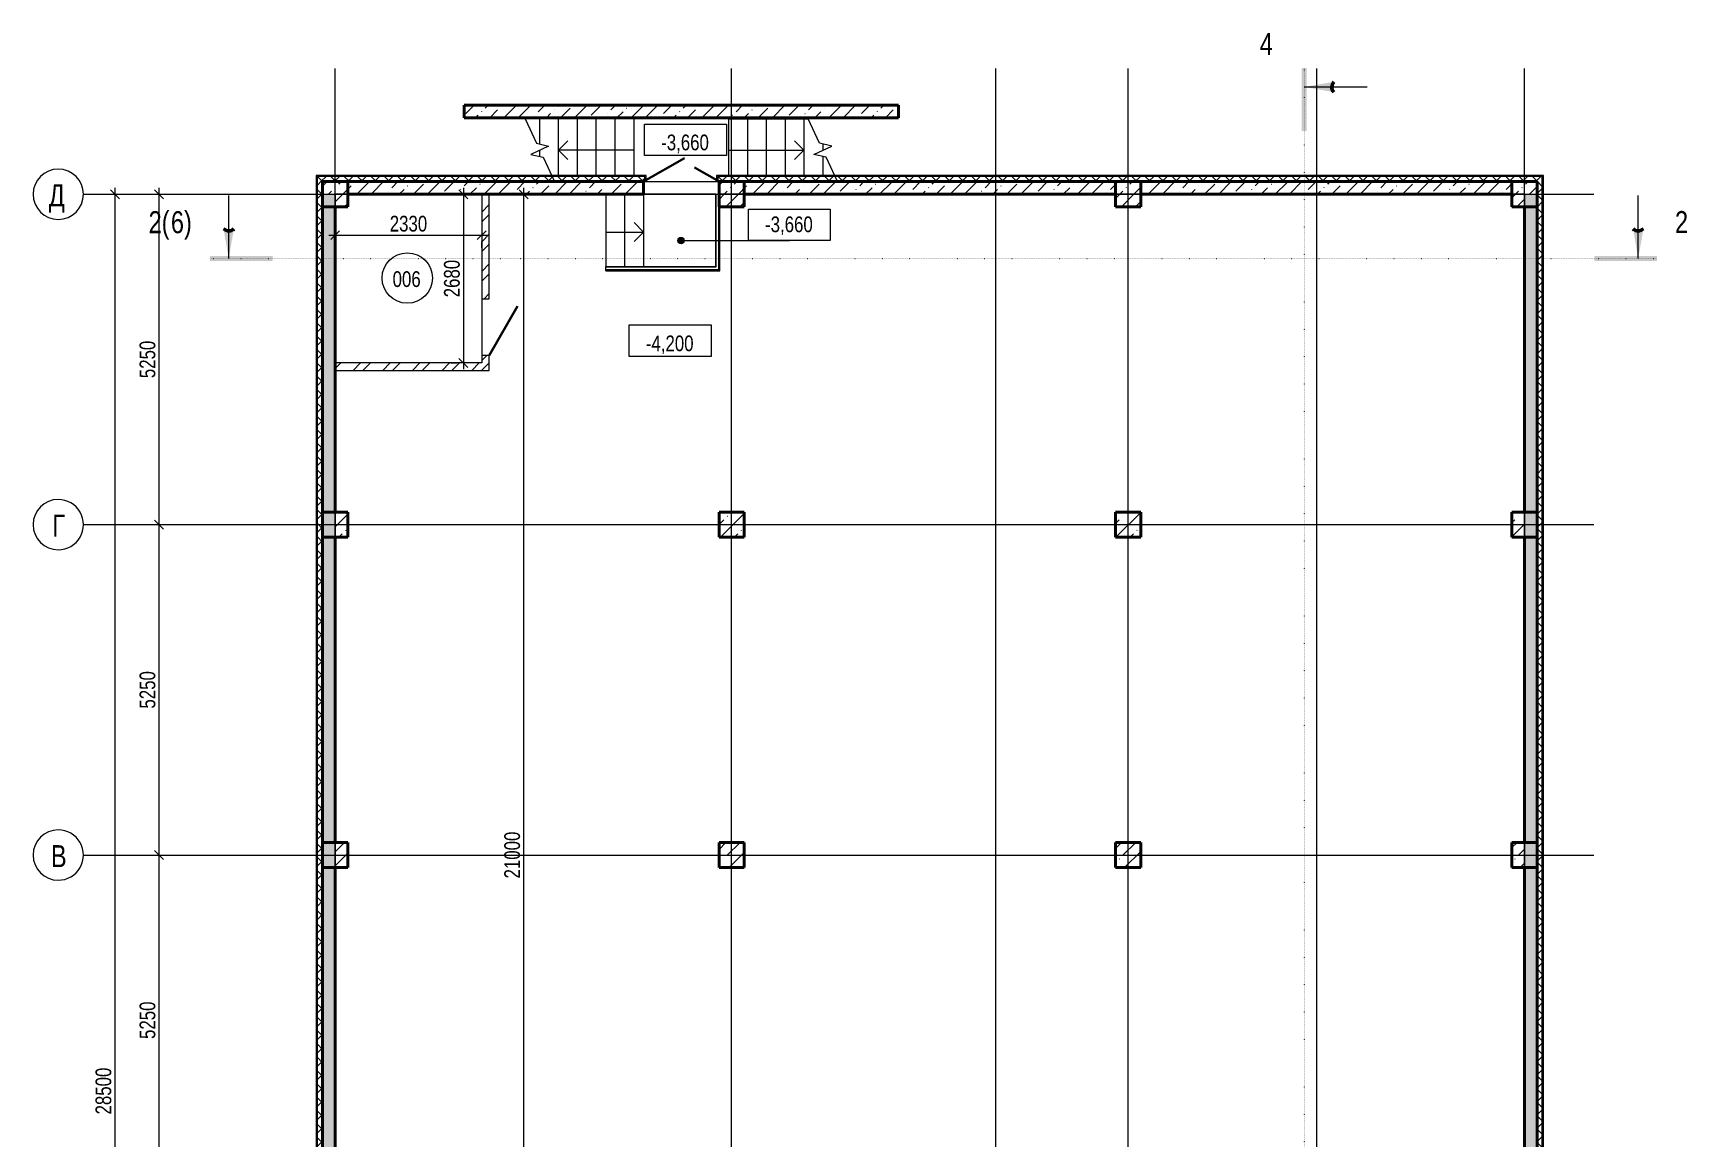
# Model space of a CAD drawing. Header units: millimetres. Extents: x -4800 to 3395395, y -34112 to 4253698.
# Drawn here: x -4800 to 21480, y 6005 to 23561 of the extents above; entities that cross this region are included whole.
import ezdxf

# ---------------------------------------------------------------- set-up
doc = ezdxf.new("R2010")
doc.units = ezdxf.units.MM
doc.linetypes.add('ADSK_Линия разреза', pattern=[20, 0, -10, 0, -10])
doc.linetypes.add('ADSK_Линия сетки', pattern=[25, 20, -2.5, 0, -2.5])
for name, color, linetype, lineweight in [('Аннотация', 7, 'Continuous', 20), ('Двери', 7, 'Continuous', 18), ('Лестницы', 7, 'Continuous', 18), ('Марки помещений', 7, 'Continuous', 20), ('Несущие колонны', 7, 'Continuous', 18), ('Ограждение', 7, 'Continuous', 18), ('Оси', 7, 'Continuous', 9), ('Отметки', 7, 'Continuous', 9), ('Перекрытие', 7, 'Continuous', 18), ('Размеры', 7, 'Continuous', 9), ('Разрезы', 7, 'Continuous', 9), ('Стены несущие', 7, 'Continuous', 40), ('Стены отделка', 7, 'Continuous', 40), ('Стены перегородки', 7, 'Continuous', 40), ('Стены штриховка', 7, 'Continuous', 40), ('Стрелки вверх', 7, 'Continuous', 18)]:
    doc.layers.add(name, color=color, linetype=linetype, lineweight=lineweight)
doc.styles.add('Century Gothic', font='GOTHIC.TTF', dxfattribs={"width": 0.8, "height": 350})
doc.styles.add('Century Gothic_1', font='GOTHIC.TTF', dxfattribs={"width": 0.8, "height": 250})
doc.dimstyles.new('SK_Основной_2_5', dxfattribs={"dimscale": 304.8, "dimtxt": 261.042067, "dimasz": 0.463911, "dimexe": 0.328084, "dimexo": 0.984252, "dimgap": 0.164042, "dimtad": 1, "dimdec": 3, "dimrnd": 0.001, "dimdsep": 46, "dimtxsty": 'Century Gothic_1', "dimblk1": 'OBLIQUE', "dimblk2": 'OBLIQUE', "dimsah": 1, "dimcen": 0.09, "dimdle": 0.328084, "dimazin": 2, "dimtfac": 1, "dimtdec": 4, "dimtix": 1, "dimtmove": 0, "dimatfit": 3, "dimfxl": 1, "dimtvp": 1, "dimtolj": 1, "dimtzin": 0, "dimlwd": 20, "dimlwe": 20, "dimarcsym": 2})
pattern_1 = [(45, (0, 0), (84.19025, 308.6967), [396.875, -79.375, 3.353, -76.022])]
pattern_2 = [(45, (0, 0), (-224.5064, 224.5064), []), (45, (224.5, 0), (-224.5064, 224.5064), [396.875, -79.375, 3.353, -76.022])]
pattern_3 = [(45, (0, 0), (-235.7317, 235.7317), []), (45, (157.15, 0), (-235.7317, 235.7317), [])]
pattern_4 = [(0, (0, 0), (406.4, 101.6), [33.528, -271.272, 33.528, -271.272, -1625.6]), (0, (0, 0), (406.4, 101.6), [-609.6, 33.528, -576.072, 33.528, -271.272, -711.2]), (0, (0, 0), (406.4, 101.6), [-1524, 33.528, -169.672, 33.528, -474.472]), (120, (152.4, 50.8), (-291.18818, 301.15272), [33.528, -271.272, 33.528, -271.272, -1625.6]), (120, (152.4, 50.8), (-291.18818, 301.15272), [-609.6, 33.528, -576.072, 33.528, -271.272, -711.2]), (120, (152.4, 50.8), (-291.18818, 301.15272), [-1524, 33.528, -169.672, 33.528, -474.472]), (240, (203.2, 254), (-115.21182, -402.75272), [33.528, -271.272, 33.528, -271.272, -1625.6]), (240, (203.2, 254), (-115.21182, -402.75272), [-609.6, 33.528, -576.072, 33.528, -271.272, -711.2]), (240, (203.2, 254), (-115.21182, -402.75272), [-1524, 33.528, -169.672, 33.528, -474.472])]
pattern_5 = [(45, (0, 0), (-106.066, 106.066), []), (135, (0, 0), (-106.066, -106.066), [])]

# ---------------------------------------------------------------- blocks, each defined once
blk = doc.blocks.new('SK_Дверь_2 - ДСН_П_Белый-1010699-ПД_КР_О_ПЭ_-01 Подвал')
at = {"layer": 'Двери', "lineweight": 30}
for p, q in [((-600, 100), (50, 475)), ((600, 100), (210, 325))]:
    blk.add_line(p, q, dxfattribs=at)
blk = doc.blocks.new('ADSK_КолоннаЖБ_Прямоугольная - 400x400 мм-1096394-ПД_КР_О_ПЭ_-01 Подвал')
at = {"layer": 'Несущие колонны', "lineweight": 40}
for p, q in [((-200, 200), (200, 200)), ((-200, -200), (-200, 200)), ((200, 200), (200, -200)), ((200, -200), (-200, -200))]:
    blk.add_line(p, q, dxfattribs=at)
blk = doc.blocks.new('SK_Дверь_1 - Правая-1044560-ПД_КР_О_ПЭ_-01 Подвал')
at = {"layer": 'Двери', "lineweight": 30}
blk.add_line((-450, -60), (329, -510), dxfattribs=at)
blk = doc.blocks.new('Ограждение - Ограждение-1045907-ПД_КР_О_ПЭ_-01 Подвал')
at = {"layer": 'Ограждение'}
for p, q in [((6049.6, 21000), (6054.6, 21000)), ((6049.6, 19850.4), (6049.6, 21000)), ((6054.6, 21000), (6094.6, 21000)), ((6054.6, 19845.4), (6054.6, 21000)), ((6094.6, 21000), (6100, 21000)), ((6094.6, 19805.4), (6094.6, 21000)), ((6114.6, 19785.4), (6114.6, 20800)), ((4300, 19850.4), (4900, 19850.4)), ((4300, 19845.4), (4300, 19850.4)), ((4300, 19845.4), (4900, 19845.4)), ((4300, 19805.4), (4300, 19845.4)), ((4300, 19785.4), (4300, 19805.4)), ((4300, 19805.4), (4900, 19805.4)), ((4300, 19785.4), (4900, 19785.4)), ((4900, 19850.4), (6049.6, 19850.4)), ((4900, 19845.4), (6054.6, 19845.4)), ((4900, 19805.4), (6094.6, 19805.4)), ((4900, 19785.4), (6114.6, 19785.4))]:
    blk.add_line(p, q, dxfattribs=at)
blk = doc.blocks.new('Ось сетки - Круг_Ø8 мм-6577-ПД_КР_О_ПЭ_-01 Подвал')
at = {"layer": 'Оси', "lineweight": 20}
for start, end in [(360, 180), (180, 360)]:
    blk.add_arc((0, 0), 4, start, end, dxfattribs=at)
blk = doc.blocks.new('Разрез - Номер вида и Номер листа сзади_3_5 мм-64071-ПД_КР_О_ПЭ_-01 Подвал')
at = {"layer": 'Разрезы'}
blk.add_hatch(color=256, dxfattribs=at).paths.add_polyline_path([(10, 0.4), (10, -0.4), (0, -0.4), (0, 0.4)], flags=0)
h = blk.add_hatch(color=256, dxfattribs=at)
edge = h.paths.add_edge_path(flags=0)
edge.add_line((2.17, -4.71), (3, 0))
edge.add_line((3, 0), (3.82, -4.67))
edge.add_arc((3.02, -5.62), 1.24, 49.4419, 133.142)
at = {"layer": 'Разрезы', "lineweight": 20}
blk.add_line((3, 0), (3, -10), dxfattribs=at)
at = {"layer": 'Разрезы', "lineweight": 50}
blk.add_arc((3.02, -5.62), 1.24, 49.4419, 133.142, dxfattribs=at)
blk = doc.blocks.new('Разрез - Номер вида спереди_3_5 мм-64067-ПД_КР_О_ПЭ_-01 Подвал')
at = {"layer": 'Разрезы'}
blk.add_hatch(color=256, dxfattribs=at).paths.add_polyline_path([(10, 0.4), (10, -0.4), (0, -0.4), (0, 0.4)], flags=0)
h = blk.add_hatch(color=256, dxfattribs=at)
edge = h.paths.add_edge_path(flags=0)
edge.add_line((2.17, -4.71), (3, 0))
edge.add_line((3, 0), (3.82, -4.67))
edge.add_arc((3.02, -5.62), 1.24, 49.4419, 133.142)
at = {"layer": 'Разрезы', "lineweight": 20}
blk.add_line((3, 0), (3, -10), dxfattribs=at)
at = {"layer": 'Разрезы', "lineweight": 50}
blk.add_arc((3.02, -5.62), 1.24, 49.4419, 133.142, dxfattribs=at)
blk = doc.blocks.new('_Oblique')
at = {"color": 0, "linetype": 'ByBlock', "lineweight": -2}
blk.add_line((-0.5, -0.5), (0.5, 0.5), dxfattribs=at)
blk = doc.blocks.new('DIMBLOCK5-ПД_КР_О_ПЭ_-01 Подвал')
at = {"layer": 'Defpoints', "color": 0, "transparency": 16777216}
for p in [(-2700, 21000), (-2800, 15750), (-2700, 15750)]:
    blk.add_point(p, dxfattribs=at)
at = {"layer": 'Размеры', "color": 0, "lineweight": 20, "transparency": 16777216}
for p, q in [((-2800, 21100), (-2800, 15650)), ((-3000, 21000), (-2900, 21000)), ((-3000, 15750), (-2900, 15750))]:
    blk.add_line(p, q, dxfattribs=at)
at = {"layer": 'Размеры', "color": 0, "lineweight": 20, "transparency": 16777216, "xscale": 141.4, "yscale": 141.4, "zscale": 141.4}
for p, rotation in [((-2800, 21000), 90), ((-2800, 15750), 270)]:
    blk.add_blockref('_Oblique', p, dxfattribs=dict(at, rotation=rotation))
at = {"layer": 'Размеры', "color": 0, "lineweight": 20, "transparency": 16777216, "insert": (-2981, 18375), "char_height": 250, "attachment_point": 5, "rotation": 90, "style": 'Century Gothic_1'}
blk.add_mtext('\\A1;5250', dxfattribs=at)
blk = doc.blocks.new('DIMBLOCK6-ПД_КР_О_ПЭ_-01 Подвал')
at = {"layer": 'Defpoints', "color": 0, "transparency": 16777216}
for p in [(-2700, 15750), (-2800, 10500), (-2700, 10500)]:
    blk.add_point(p, dxfattribs=at)
at = {"layer": 'Размеры', "color": 0, "lineweight": 20, "transparency": 16777216}
for p, q in [((-2800, 15850), (-2800, 10400)), ((-3000, 15750), (-2900, 15750)), ((-3000, 10500), (-2900, 10500))]:
    blk.add_line(p, q, dxfattribs=at)
at = {"layer": 'Размеры', "color": 0, "lineweight": 20, "transparency": 16777216, "xscale": 141.4, "yscale": 141.4, "zscale": 141.4}
for p, rotation in [((-2800, 15750), 90), ((-2800, 10500), 270)]:
    blk.add_blockref('_Oblique', p, dxfattribs=dict(at, rotation=rotation))
at = {"layer": 'Размеры', "color": 0, "lineweight": 20, "transparency": 16777216, "insert": (-2981, 13125), "char_height": 250, "attachment_point": 5, "rotation": 90, "style": 'Century Gothic_1'}
blk.add_mtext('\\A1;5250', dxfattribs=at)
blk = doc.blocks.new('DIMBLOCK7-ПД_КР_О_ПЭ_-01 Подвал')
at = {"layer": 'Defpoints', "color": 0, "transparency": 16777216}
for p in [(-2700, 10500), (-2800, 5250), (-2700, 5250)]:
    blk.add_point(p, dxfattribs=at)
at = {"layer": 'Размеры', "color": 0, "lineweight": 20, "transparency": 16777216}
for p, q in [((-2800, 10600), (-2800, 5150)), ((-3000, 10500), (-2900, 10500)), ((-3000, 5250), (-2900, 5250))]:
    blk.add_line(p, q, dxfattribs=at)
at = {"layer": 'Размеры', "color": 0, "lineweight": 20, "transparency": 16777216, "xscale": 141.4, "yscale": 141.4, "zscale": 141.4}
for p, rotation in [((-2800, 10500), 90), ((-2800, 5250), 270)]:
    blk.add_blockref('_Oblique', p, dxfattribs=dict(at, rotation=rotation))
at = {"layer": 'Размеры', "color": 0, "lineweight": 20, "transparency": 16777216, "insert": (-2981, 7875), "char_height": 250, "attachment_point": 5, "rotation": 90, "style": 'Century Gothic_1'}
blk.add_mtext('\\A1;5250', dxfattribs=at)
blk = doc.blocks.new('DIMBLOCK11-ПД_КР_О_ПЭ_-01 Подвал')
at = {"layer": 'Defpoints', "color": 0, "transparency": 16777216}
for p in [(-3400, 21000), (-3500, -7500), (-3400, -7500)]:
    blk.add_point(p, dxfattribs=at)
at = {"layer": 'Размеры', "color": 0, "lineweight": 20, "transparency": 16777216}
for p, q in [((-3500, 21100), (-3500, -7600)), ((-3700, 21000), (-3600, 21000)), ((-3700, -7500), (-3600, -7500))]:
    blk.add_line(p, q, dxfattribs=at)
at = {"layer": 'Размеры', "color": 0, "lineweight": 20, "transparency": 16777216, "xscale": 141.4, "yscale": 141.4, "zscale": 141.4}
for p, rotation in [((-3500, 21000), 90), ((-3500, -7500), 270)]:
    blk.add_blockref('_Oblique', p, dxfattribs=dict(at, rotation=rotation))
at = {"layer": 'Размеры', "color": 0, "lineweight": 20, "transparency": 16777216, "insert": (-3681, 6750), "char_height": 250, "attachment_point": 5, "rotation": 90, "style": 'Century Gothic_1'}
blk.add_mtext('\\A1;28500', dxfattribs=at)
blk = doc.blocks.new('DIMBLOCK18-ПД_КР_О_ПЭ_-01 Подвал')
at = {"layer": 'Defpoints', "color": 0, "transparency": 16777216}
for p in [(2896, 21000), (2996, 21000), (2896, 0)]:
    blk.add_point(p, dxfattribs=at)
at = {"layer": 'Размеры', "color": 0, "lineweight": 20, "transparency": 16777216}
for p, q in [((2996, -100), (2996, 21100)), ((3196, 21000), (3096, 21000)), ((3196, 0), (3096, 0))]:
    blk.add_line(p, q, dxfattribs=at)
at = {"layer": 'Размеры', "color": 0, "lineweight": 20, "transparency": 16777216, "xscale": 141.4, "yscale": 141.4, "zscale": 141.4}
for p, rotation in [((2996, 21000), 90), ((2996, 0), 270)]:
    blk.add_blockref('_Oblique', p, dxfattribs=dict(at, rotation=rotation))
at = {"layer": 'Размеры', "color": 0, "lineweight": 20, "transparency": 16777216, "insert": (2814, 10500), "char_height": 250, "attachment_point": 5, "rotation": 90, "style": 'Century Gothic_1'}
blk.add_mtext('\\A1;21000', dxfattribs=at)
blk = doc.blocks.new('SK_Марка_Помещение_ОдноЗначение - Номер-247393-ПД_КР_О_ПЭ_-01 Подвал')
at = {"layer": 'Марки помещений'}
blk.add_circle((0, 0), 4, dxfattribs=at)
blk = doc.blocks.new('Высотные отметки - Рамка-5093-ПД_КР_О_ПЭ_-01 Подвал')
at = {"layer": 'Аннотация'}
for p, q in [((-6.5, 0), (-6.5, 5)), ((-6.5, 5), (6.5, 5)), ((6.5, 5), (6.5, 0)), ((6.5, 0), (-6.5, 0))]:
    blk.add_line(p, q, dxfattribs=at)
blk = doc.blocks.new('DIMBLOCK21-ПД_КР_О_ПЭ_-01 Подвал')
at = {"layer": 'Defpoints', "color": 0, "transparency": 16777216}
for p in [(2137, 21000), (2037, 18320), (2137, 18320)]:
    blk.add_point(p, dxfattribs=at)
at = {"layer": 'Размеры', "color": 0, "lineweight": 20, "transparency": 16777216}
for p, q in [((2037, 21100), (2037, 18220)), ((1837, 21000), (1937, 21000)), ((1837, 18320), (1937, 18320))]:
    blk.add_line(p, q, dxfattribs=at)
at = {"layer": 'Размеры', "color": 0, "lineweight": 20, "transparency": 16777216, "xscale": 141.4, "yscale": 141.4, "zscale": 141.4}
for p, rotation in [((2037, 21000), 90), ((2037, 18320), 270)]:
    blk.add_blockref('_Oblique', p, dxfattribs=dict(at, rotation=rotation))
at = {"layer": 'Размеры', "color": 0, "lineweight": 20, "transparency": 16777216, "insert": (1856, 19660), "char_height": 250, "attachment_point": 5, "rotation": 90, "style": 'Century Gothic_1'}
blk.add_mtext('\\A1;2680', dxfattribs=at)
blk = doc.blocks.new('DIMBLOCK22-ПД_КР_О_ПЭ_-01 Подвал')
at = {"layer": 'Defpoints', "color": 0, "transparency": 16777216}
for p in [(0, 20450), (2330, 20450), (2330, 20350)]:
    blk.add_point(p, dxfattribs=at)
at = {"layer": 'Размеры', "color": 0, "lineweight": 20, "transparency": 16777216}
for p, q in [((-100, 20350), (2430, 20350)), ((0, 20150), (0, 20250)), ((2330, 20150), (2330, 20250))]:
    blk.add_line(p, q, dxfattribs=at)
at = {"layer": 'Размеры', "color": 0, "lineweight": 20, "transparency": 16777216, "xscale": 141.4, "yscale": 141.4, "zscale": 141.4, "rotation": 180}
blk.add_blockref('_Oblique', (0, 20350), dxfattribs=at)
at = {"layer": 'Размеры', "color": 0, "lineweight": 20, "transparency": 16777216, "xscale": 141.4, "yscale": 141.4, "zscale": 141.4}
blk.add_blockref('_Oblique', (2330, 20350), dxfattribs=at)
at = {"layer": 'Размеры', "color": 0, "lineweight": 20, "transparency": 16777216, "insert": (1165, 20531), "char_height": 250, "attachment_point": 5, "style": 'Century Gothic_1'}
blk.add_mtext('\\A1;2330', dxfattribs=at)

msp = doc.modelspace()

# ---------------------------------------------------------------- hatches: boundary and pattern name
at = {"layer": 'Несущие колонны', "lineweight": 9}
h = msp.add_hatch(dxfattribs=at)
h.set_pattern_fill('FP_4', color=256, style=0, pattern_type=2)
h.set_pattern_definition(pattern_2)
h.paths.add_polyline_path([(200, 20800), (200, 21000), (0, 21000), (0, 20800)], flags=0)
h = msp.add_hatch(dxfattribs=at)
h.set_pattern_fill('FP_4', color=256, style=0, pattern_type=2)
h.set_pattern_definition(pattern_2)
h.paths.add_polyline_path([(6100, 20800), (6500, 20800), (6500, 21000), (6100, 21000), (6100, 20829.9581)], flags=0)
h = msp.add_hatch(dxfattribs=at)
h.set_pattern_fill('FP_4', color=256, style=0, pattern_type=2)
h.set_pattern_definition(pattern_2)
h.paths.add_polyline_path([(12800, 20800), (12800, 21000), (12400, 21000), (12400, 20800)], flags=0)
h = msp.add_hatch(dxfattribs=at)
h.set_pattern_fill('FP_4', color=256, style=0, pattern_type=2)
h.set_pattern_definition(pattern_2)
h.paths.add_polyline_path([(18900, 20800), (18900, 21000), (18700, 21000), (18700, 20800)], flags=0)
h = msp.add_hatch(dxfattribs=at)
h.set_pattern_fill('FP_4', color=256, style=0, pattern_type=2)
h.set_pattern_definition(pattern_2)
h.paths.add_polyline_path([(200, 15550), (200, 15950), (0, 15950), (0, 15550)], flags=0)
h = msp.add_hatch(dxfattribs=at)
h.set_pattern_fill('FP_4', color=256, style=0, pattern_type=2)
h.set_pattern_definition(pattern_2)
h.paths.add_polyline_path([(6500, 15550), (6500, 15950), (6100, 15950), (6100, 15550)], flags=0)
h = msp.add_hatch(dxfattribs=at)
h.set_pattern_fill('FP_4', color=256, style=0, pattern_type=2)
h.set_pattern_definition(pattern_2)
h.paths.add_polyline_path([(12800, 15550), (12800, 15950), (12400, 15950), (12400, 15550)], flags=0)
h = msp.add_hatch(dxfattribs=at)
h.set_pattern_fill('FP_4', color=256, style=0, pattern_type=2)
h.set_pattern_definition(pattern_2)
h.paths.add_polyline_path([(18900, 15550), (18900, 15950), (18700, 15950), (18700, 15550)], flags=0)
h = msp.add_hatch(dxfattribs=at)
h.set_pattern_fill('FP_4', color=256, style=0, pattern_type=2)
h.set_pattern_definition(pattern_2)
h.paths.add_polyline_path([(200, 10300), (200, 10700), (0, 10700), (0, 10300)], flags=0)
h = msp.add_hatch(dxfattribs=at)
h.set_pattern_fill('FP_4', color=256, style=0, pattern_type=2)
h.set_pattern_definition(pattern_2)
h.paths.add_polyline_path([(6500, 10300), (6500, 10700), (6100, 10700), (6100, 10300)], flags=0)
h = msp.add_hatch(dxfattribs=at)
h.set_pattern_fill('FP_4', color=256, style=0, pattern_type=2)
h.set_pattern_definition(pattern_2)
h.paths.add_polyline_path([(12800, 10300), (12800, 10700), (12400, 10700), (12400, 10300)], flags=0)
h = msp.add_hatch(dxfattribs=at)
h.set_pattern_fill('FP_4', color=256, style=0, pattern_type=2)
h.set_pattern_definition(pattern_2)
h.paths.add_polyline_path([(18900, 10300), (18900, 10700), (18700, 10700), (18700, 10300)], flags=0)
at = {"layer": 'Отметки'}
h = msp.add_hatch(color=256, dxfattribs=at)
edge = h.paths.add_edge_path(flags=0)
edge.add_arc((5496.3021, 20264.4253), 50, 0, 360)
at = {"layer": 'Стены штриховка', "lineweight": 9}
h = msp.add_hatch(dxfattribs=at)
h.set_pattern_fill('FP_1', color=256, style=0, pattern_type=2)
h.set_pattern_definition(pattern_1)
h.paths.add_polyline_path([(8950, 22214.6), (8950, 22414.6), (2050, 22414.6), (2050, 22214.6), (8342.7612, 22214.6)], flags=0)
h = msp.add_hatch(dxfattribs=at)
h.set_pattern_fill('FP_6', color=256, style=0, pattern_type=2)
h.set_pattern_definition(pattern_4)
h.paths.add_polyline_path([(6060, 21200), (6080, 21200), (6080, 21280), (19200, 21280), (19200, 21300), (6060, 21300)], flags=0)
h.paths.add_polyline_path([(4940, 21200), (4940, 21300), (-300, 21300), (-300, 21280), (4920, 21280), (4920, 21200)], flags=0)
h = msp.add_hatch(dxfattribs=at)
h.set_pattern_fill('FP_6', color=256, style=0, pattern_type=2)
h.set_pattern_definition(pattern_4)
h.paths.add_polyline_path([(-280, -300), (-280, 21280), (-300, 21280), (-300, -300)], flags=0)
h = msp.add_hatch(dxfattribs=at)
h.set_pattern_fill('FP_5', color=256, style=0, pattern_type=2)
h.set_pattern_definition(pattern_5)
h.paths.add_polyline_path([(19100, 21200), (19180, 21200), (19180, 21280), (6080, 21280), (6080, 21200), (14090.3483, 21200)], flags=0)
h.paths.add_polyline_path([(4920, 21200), (4920, 21280), (-280, 21280), (-280, 21200), (4900, 21200)], flags=0)
h = msp.add_hatch(dxfattribs=at)
h.set_pattern_fill('FP_5', color=256, style=0, pattern_type=2)
h.set_pattern_definition(pattern_5)
h.paths.add_polyline_path([(-200, -280), (-200, 21200), (-280, 21200), (-280, -280)], flags=0)
h = msp.add_hatch(dxfattribs=at)
h.set_pattern_fill('FP_1', color=256, style=0, pattern_type=2)
h.set_pattern_definition(pattern_1)
h.paths.add_polyline_path([(18700, 21000), (19100, 21000), (19100, 21200), (6100, 21200), (6100, 21000), (14090.3483, 21000)], flags=0)
h.paths.add_polyline_path([(4900, 21000), (4900, 21200), (-200, 21200), (-200, 21000), (2595.1741, 21000)], flags=0)
h = msp.add_hatch(dxfattribs=at)
h.set_pattern_fill('FP_5', color=256, style=0, pattern_type=2)
h.set_pattern_definition(pattern_5)
h.paths.add_polyline_path([(19180, -2400), (19180, 21200), (19100, 21200), (19100, -2400)], flags=0)
h = msp.add_hatch(dxfattribs=at)
h.set_pattern_fill('FP_6', color=256, style=0, pattern_type=2)
h.set_pattern_definition(pattern_4)
h.paths.add_polyline_path([(19180, -2480), (19200, -2480), (19200, 21280), (19180, 21280), (19180, -2400)], flags=0)
h = msp.add_hatch(dxfattribs=at)
h.set_pattern_fill('FP_1', color=256, style=0, pattern_type=2)
h.set_pattern_definition(pattern_1)
h.paths.add_polyline_path([(-200, -200), (0, -200), (0, 21000), (-200, 21000), (-200, 190.7499)], flags=0)
h = msp.add_hatch(dxfattribs=at)
h.set_pattern_fill('FP_3', color=256, style=0, pattern_type=2)
h.set_pattern_definition(pattern_3)
h.paths.add_polyline_path([(2450, 18200), (2450, 18440), (2330, 18440), (2330, 18200)], flags=0)
h.paths.add_polyline_path([(2450, 19340), (2450, 21000), (2330, 21000), (2330, 19340)], flags=0)
h = msp.add_hatch(dxfattribs=at)
h.set_pattern_fill('FP_1', color=256, style=0, pattern_type=2)
h.set_pattern_definition(pattern_1)
h.paths.add_polyline_path([(18900, -2200), (19100, -2200), (19100, 21000), (18900, 21000), (18900, -1283.4793)], flags=0)
h = msp.add_hatch(dxfattribs=at)
h.set_pattern_fill('FP_3', color=256, style=0, pattern_type=2)
h.set_pattern_definition(pattern_3)
h.paths.add_polyline_path([(0, 18200), (2330, 18200), (2330, 18320), (0, 18320)], flags=0)

# ---------------------------------------------------------------- linework, layer by layer
at = {"layer": 'Лестницы'}
for p, q in [((3250, 22200), (3016.8462, 22200)), ((3016.8462, 22200), (3197.1727, 21813.2885)), ((3550, 22200), (3250, 22200)), ((3250, 21800.4498), (3250, 22200)), ((3250, 21800.4498), (3250, 22200)), ((3850, 22200), (3550, 22200)), ((3550, 21300), (3550, 22200)), ((3550, 21300), (3550, 22200)), ((4150, 22200), (3850, 22200)), ((3850, 21300), (3850, 22200)), ((3850, 21300), (3850, 22200)), ((4450, 22200), (4150, 22200)), ((4150, 21300), (4150, 22200)), ((4150, 21300), (4150, 22200)), ((4750, 22200), (4450, 22200)), ((4450, 21300), (4450, 22200)), ((4450, 21300), (4450, 22200)), ((4750, 21300), (4750, 22200)), ((4750, 21300), (4750, 22200)), ((6250, 22200), (6250, 21300)), ((6250, 22200), (6550, 22200)), ((6250, 22200), (6250, 21300)), ((6550, 22200), (6850, 22200)), ((6550, 22200), (6550, 21300)), ((6550, 22200), (6550, 21300)), ((6850, 22200), (7150, 22200)), ((6850, 22200), (6850, 21300)), ((6850, 22200), (6850, 21300)), ((7150, 22200), (7450, 22200)), ((7150, 22200), (7150, 21300)), ((7150, 22200), (7150, 21300)), ((7450, 22200), (7516.8462, 22200)), ((7450, 22200), (7450, 21300)), ((7450, 22200), (7450, 21300)), ((7697.1727, 21813.2885), (7516.8462, 22200)), ((3197.1727, 21813.2885), (3391.6106, 21766.0341)), ((7891.6106, 21766.0341), (7697.1727, 21813.2885)), ((3391.6106, 21766.0341), (3108.3894, 21633.9659)), ((3108.3894, 21633.9659), (3302.8273, 21586.7115)), ((3250, 21599.5502), (3250, 21700)), ((3250, 21599.5502), (3250, 21700)), ((3302.8273, 21586.7115), (3483.1538, 21200)), ((7608.3894, 21633.9659), (7891.6106, 21766.0341)), ((7802.8273, 21586.7115), (7608.3894, 21633.9659)), ((7750, 21800.4498), (7750, 21700)), ((7750, 21800.4498), (7750, 21700)), ((7750, 21599.5502), (7750, 21300)), ((7750, 21599.5502), (7750, 21300)), ((7983.1538, 21200), (7802.8273, 21586.7115)), ((4300, 21000), (4300, 19850.4)), ((4300, 21000), (4300, 19850.4)), ((4600, 21000), (4600, 19850.4)), ((4600, 21000), (4600, 19850.4)), ((6049.6, 21000), (4900, 21000)), ((4900, 21000), (4900, 19850.4)), ((4900, 21000), (4900, 19850.4))]:
    msp.add_line(p, q, dxfattribs=at)
at = {"layer": 'Несущие колонны'}
for p, q in [((0, 21000), (0, 20800)), ((200, 21000), (0, 21000)), ((6500, 21000), (6100, 21000)), ((12800, 21000), (12400, 21000)), ((18900, 21000), (18700, 21000)), ((18900, 20800), (18900, 21000)), ((0, 15950), (0, 15550)), ((18900, 15550), (18900, 15950)), ((0, 10700), (0, 10300)), ((18900, 10300), (18900, 10700))]:
    msp.add_line(p, q, dxfattribs=at)
at = {"layer": 'Несущие колонны', "lineweight": 40}
for p, q in [((0, 20800), (200, 20800)), ((200, 20800), (200, 21000)), ((6100, 21000), (6100, 20800)), ((6100, 20800), (6500, 20800)), ((6500, 20800), (6500, 21000)), ((12400, 21000), (12400, 20800)), ((12400, 20800), (12800, 20800)), ((12800, 20800), (12800, 21000)), ((18700, 21000), (18700, 20800)), ((18700, 20800), (18900, 20800)), ((200, 15950), (0, 15950)), ((200, 15550), (200, 15950)), ((6500, 15950), (6100, 15950)), ((6100, 15950), (6100, 15550)), ((6500, 15550), (6500, 15950)), ((12800, 15950), (12400, 15950)), ((12400, 15950), (12400, 15550)), ((12800, 15550), (12800, 15950)), ((18900, 15950), (18700, 15950)), ((18700, 15950), (18700, 15550)), ((0, 15550), (200, 15550)), ((6100, 15550), (6500, 15550)), ((12400, 15550), (12800, 15550)), ((18700, 15550), (18900, 15550)), ((200, 10700), (0, 10700)), ((200, 10300), (200, 10700)), ((6500, 10700), (6100, 10700)), ((6100, 10700), (6100, 10300)), ((6500, 10300), (6500, 10700)), ((12800, 10700), (12400, 10700)), ((12400, 10700), (12400, 10300)), ((12800, 10300), (12800, 10700)), ((18900, 10700), (18700, 10700)), ((18700, 10700), (18700, 10300)), ((0, 10300), (200, 10300)), ((6100, 10300), (6500, 10300)), ((12400, 10300), (12800, 10300)), ((18700, 10300), (18900, 10300))]:
    msp.add_line(p, q, dxfattribs=at)
at = {"layer": 'Оси', "linetype": 'ADSK_Линия сетки'}
for p, q in [((0, -10000), (0, 23000)), ((6300, -10000), (6300, 23000)), ((10500, -10000), (10500, 23000)), ((12600, -10000), (12600, 23000)), ((15600, -10000), (15600, 23000)), ((18900, -10000), (18900, 23000)), ((-4000, 21000), (20000, 21000)), ((-4000, 15750), (20000, 15750)), ((-4000, 10500), (20000, 10500))]:
    msp.add_line(p, q, dxfattribs=at)
at = {"layer": 'Отметки', "lineweight": 20}
msp.add_line((5496.3021, 20264.4253), (7217.3733, 20264.4253), dxfattribs=at)
at = {"layer": 'Отметки'}
msp.add_circle((5496.3021, 20264.4253), 50, dxfattribs=at)
at = {"layer": 'Перекрытие'}
for p, q in [((4750, 22214.6), (4750, 22200)), ((6250, 22200), (6250, 22214.6)), ((4940, 21200), (6060, 21200)), ((2330, 19340), (2330, 18440))]:
    msp.add_line(p, q, dxfattribs=at)
at = {"layer": 'Разрезы', "linetype": 'ADSK_Линия разреза'}
for p, q in [((15400, 23004.5573), (15400, -11028.0871)), ((-1991.0052, 19980), (21006.2322, 19980))]:
    msp.add_line(p, q, dxfattribs=at)
at = {"layer": 'Стены несущие'}
for p, q in [((8950, 22414.6), (2050, 22414.6)), ((2050, 22414.6), (2050, 22214.6)), ((8950, 22214.6), (8950, 22414.6)), ((2050, 22214.6), (8950, 22214.6)), ((4900, 21200), (-200, 21200)), ((-200, 21200), (-200, -200)), ((4900, 21000), (4900, 21200)), ((6100, 21200), (6100, 21000)), ((19100, 21200), (6100, 21200)), ((19100, -2400), (19100, 21200)), ((0, 15950), (0, 20800)), ((200, 21000), (4900, 21000)), ((6500, 21000), (12400, 21000)), ((12800, 21000), (18700, 21000)), ((18900, 20800), (18900, 15950)), ((0, 10700), (0, 15550)), ((18900, 15550), (18900, 10700)), ((0, 5450), (0, 10300)), ((18900, 10300), (18900, 5450))]:
    msp.add_line(p, q, dxfattribs=at)
at = {"layer": 'Стены отделка', "color": 8, "lineweight": 18, "true_color": 0x808080}
for p, q in [((4940, 21300), (-300, 21300)), ((-300, 21300), (-300, -300)), ((4940, 21200), (4940, 21300)), ((19200, 21300), (6060, 21300)), ((6060, 21300), (6060, 21200)), ((19200, -2500), (19200, 21300)), ((6060, 21200), (6100, 21200))]:
    msp.add_line(p, q, dxfattribs=at)
at = {"layer": 'Стены отделка', "lineweight": 18}
msp.add_line((4900, 21200), (4940, 21200), dxfattribs=at)
at = {"layer": 'Стены перегородки', "lineweight": 18}
for p, q in [((2330, 21000), (2330, 19340)), ((2450, 19340), (2450, 21000)), ((2330, 19340), (2450, 19340)), ((2330, 18440), (2330, 18320)), ((2450, 18440), (2330, 18440)), ((2450, 18200), (2450, 18440)), ((2330, 18320), (0, 18320)), ((0, 18200), (2450, 18200))]:
    msp.add_line(p, q, dxfattribs=at)
at = {"layer": 'Стены штриховка', "lineweight": 18}
for p, q in [((4920, 21280), (-280, 21280)), ((-280, -280), (-280, 21280)), ((4920, 21200), (4920, 21280)), ((6080, 21280), (6080, 21200)), ((19180, 21280), (6080, 21280)), ((19180, -2480), (19180, 21280)), ((0, 21000), (200, 21000)), ((0, 20800), (0, 21000)), ((6100, 21000), (6500, 21000)), ((12400, 21000), (12800, 21000)), ((18700, 21000), (18900, 21000)), ((18900, 21000), (18900, 20800)), ((0, 15550), (0, 15950)), ((18900, 15950), (18900, 15550)), ((0, 10300), (0, 10700)), ((18900, 10700), (18900, 10300))]:
    msp.add_line(p, q, dxfattribs=at)
at = {"layer": 'Стрелки вверх'}
for p, q in [((3550, 21700), (3700, 21850)), ((7450, 21700), (7300, 21850)), ((3850, 21700), (3550, 21700)), ((3550, 21700), (3700, 21550)), ((4150, 21700), (3850, 21700)), ((4450, 21700), (4150, 21700)), ((4750, 21700), (4450, 21700)), ((6250, 21700), (6550, 21700)), ((6550, 21700), (6850, 21700)), ((6850, 21700), (7150, 21700)), ((7150, 21700), (7450, 21700)), ((7450, 21700), (7300, 21550)), ((4900, 20400), (4750, 20550)), ((4300, 20400), (4600, 20400)), ((4600, 20400), (4900, 20400)), ((4900, 20400), (4750, 20250))]:
    msp.add_line(p, q, dxfattribs=at)

# ---------------------------------------------------------------- block references
at = {"layer": 'Двери'}
msp.add_blockref('SK_Дверь_2 - ДСН_П_Белый-1010699-ПД_КР_О_ПЭ_-01 Подвал', (5500, 21100), dxfattribs=at)
at = {"layer": 'Двери', "rotation": 90.0000000000001}
msp.add_blockref('SK_Дверь_1 - Правая-1044560-ПД_КР_О_ПЭ_-01 Подвал', (2390, 18890), dxfattribs=at)
at = {"layer": 'Марки помещений', "xscale": 99.99999999999993, "yscale": 99.99999999999993, "zscale": 99.99999999999993}
msp.add_blockref('SK_Марка_Помещение_ОдноЗначение - Номер-247393-ПД_КР_О_ПЭ_-01 Подвал', (1145.8648, 19668.3891), dxfattribs=at)
at = {"layer": 'Несущие колонны', "lineweight": 40}
for p in [(0, 21000), (6300, 21000), (12600, 21000), (18900, 21000), (0, 15750), (6300, 15750), (12600, 15750), (18900, 15750), (0, 10500), (6300, 10500), (12600, 10500), (18900, 10500)]:
    msp.add_blockref('ADSK_КолоннаЖБ_Прямоугольная - 400x400 мм-1096394-ПД_КР_О_ПЭ_-01 Подвал', p, dxfattribs=at)
at = {"layer": 'Ограждение'}
msp.add_blockref('Ограждение - Ограждение-1045907-ПД_КР_О_ПЭ_-01 Подвал', (0, 0), dxfattribs=at)
at = {"layer": 'Оси', "lineweight": 20, "xscale": 99.99999999999993, "yscale": 99.99999999999993, "zscale": 99.99999999999993}
for p, rotation in [((-4400, 21000), 269.9999999999994), ((-4400, 15750), 269.9999999999995), ((-4400, 10500), 269.9999999999995)]:
    msp.add_blockref('Ось сетки - Круг_Ø8 мм-6577-ПД_КР_О_ПЭ_-01 Подвал', p, dxfattribs=dict(at, rotation=rotation))
at = {"layer": 'Отметки', "lineweight": 20, "xscale": 99.99999999999993, "yscale": 99.99999999999993, "zscale": 99.99999999999993}
for p in [(5566.7526, 21615.2771), (7217.3733, 20264.4253), (5323.037, 18422.5248)]:
    msp.add_blockref('Высотные отметки - Рамка-5093-ПД_КР_О_ПЭ_-01 Подвал', p, dxfattribs=at)
at = {"layer": 'Разрезы', "lineweight": 50, "extrusion": (0, 0, -1), "xscale": 99.99999999999993, "yscale": 99.99999999999993, "zscale": 99.99999999999993}
for name, p, rotation in [('Разрез - Номер вида спереди_3_5 мм-64067-ПД_КР_О_ПЭ_-01 Подвал', (-15400, 23004.5573), 270.0000000000003), ('Разрез - Номер вида и Номер листа сзади_3_5 мм-64071-ПД_КР_О_ПЭ_-01 Подвал', (1991.0052, 19980), 180)]:
    msp.add_blockref(name, p, dxfattribs=dict(at, rotation=rotation))
at = {"layer": 'Разрезы', "lineweight": 50, "xscale": 99.99999999999993, "yscale": 99.99999999999993, "zscale": 99.99999999999993, "rotation": 180}
msp.add_blockref('Разрез - Номер вида спереди_3_5 мм-64067-ПД_КР_О_ПЭ_-01 Подвал', (21006.2322, 19980), dxfattribs=at)

# ---------------------------------------------------------------- texts
at = {"layer": 'Марки помещений', "lineweight": 9, "insert": (913.0652, 19776.3191), "char_height": 250, "width": 557.9745, "attachment_point": 1, "style": 'Century Gothic_1'}
msp.add_mtext('006', dxfattribs=at)
at = {"layer": 'Оси', "char_height": 350, "attachment_point": 1, "style": 'Century Gothic'}
for s, insert, width in [('\\fCentury Gothic|b0|i0|c204|p34|;\\W.8;Д', (-4550.751, 21157.6923), 359.156), ('\\fCentury Gothic|b0|i0|c204|p34|;\\W.8;Г', (-4495.151, 15907.6923), 224.4725), ('\\fCentury Gothic|b0|i0|c204|p34|;\\W.8;В', (-4516.351, 10657.6923), 275.7805)]:
    msp.add_mtext(s, dxfattribs=dict(at, insert=insert, width=width))
at = {"layer": 'Отметки', "lineweight": 20, "char_height": 250, "width": 927.164169, "attachment_point": 1, "line_spacing_factor": 0.984502, "style": 'Century Gothic_1'}
for s, insert in [('-3,660', (5180.4342, 21948.1476)), ('-3,660', (6831.0549, 20647.2958)), ('-4,200', (4936.7186, 18755.3953))]:
    msp.add_mtext(s, dxfattribs=dict(at, insert=insert))
at = {"layer": 'Разрезы', "char_height": 350, "attachment_point": 1, "style": 'Century Gothic'}
for s, insert, width in [('\\fCentury Gothic|b0|i0|c204|p34|;\\W.8;4', (14691.7187, 23560.8739), 269.367), ('2(', (-2964.547, 20730.9374), 429.7045), ('6)', (-2610.0054, 20730.9374), 442.5315), ('\\fCentury Gothic|b0|i0|c204|p34|;\\W.8;2', (21290.528, 20732.3021), 269.367)]:
    msp.add_mtext(s, dxfattribs=dict(at, insert=insert, width=width))

# ---------------------------------------------------------------- dimensions: what is measured, and where the dimension line sits
at = {"layer": 'Размеры', "lineweight": 20}
for base, p1, p2, override, picture, middle in [((-3500, -7500), (-3400.0151, 21000), (-3400.0151, -7500), {"dimpost": '<>', "dimfxl": 28500}, 'DIMBLOCK11-ПД_КР_О_ПЭ_-01 Подвал', (-3681.2882, 6750)), ((-2800, 15750), (-2700.0151, 21000), (-2700.0151, 15750), {"dimpost": '<>', "dimfxl": 5250}, 'DIMBLOCK5-ПД_КР_О_ПЭ_-01 Подвал', (-2981.2882, 18375)), ((2037.3685, 18320), (2137.3534, 21000), (2137.3534, 18320), {"dimpost": '<>', "dimfxl": 2680}, 'DIMBLOCK21-ПД_КР_О_ПЭ_-01 Подвал', (1856.0803, 19660)), ((2995.6195, 21000), (2895.6346, 0), (2895.6346, 21000), {"dimpost": '<>', "dimfxl": 21000}, 'DIMBLOCK18-ПД_КР_О_ПЭ_-01 Подвал', (2814.3312, 10500)), ((-2800, 10500), (-2700.0151, 15750), (-2700.0151, 10500), {"dimpost": '<>', "dimfxl": 5250}, 'DIMBLOCK6-ПД_КР_О_ПЭ_-01 Подвал', (-2981.2882, 13125)), ((-2800, 5250), (-2700.0151, 10500), (-2700.0151, 5250), {"dimpost": '<>', "dimfxl": 5250}, 'DIMBLOCK7-ПД_КР_О_ПЭ_-01 Подвал', (-2981.2882, 7875))]:
    dim = msp.add_linear_dim(base=base, p1=p1, p2=p2, angle=90, dimstyle='SK_Основной_2_5', override=override, dxfattribs=at)
    dim.commit()
    dim.dimension.update_dxf_attribs({"geometry": picture, "text_midpoint": middle})
dim = msp.add_linear_dim(base=(2330, 20349.5835), p1=(0, 20449.5684), p2=(2330, 20449.5684), dimstyle='SK_Основной_2_5', override={"dimpost": '<>', "dimfxl": 2330}, dxfattribs=at)
dim.commit()
dim.dimension.update_dxf_attribs({"geometry": 'DIMBLOCK22-ПД_КР_О_ПЭ_-01 Подвал', "text_midpoint": (1165, 20530.8718)})

doc.saveas('drawing.dxf')
